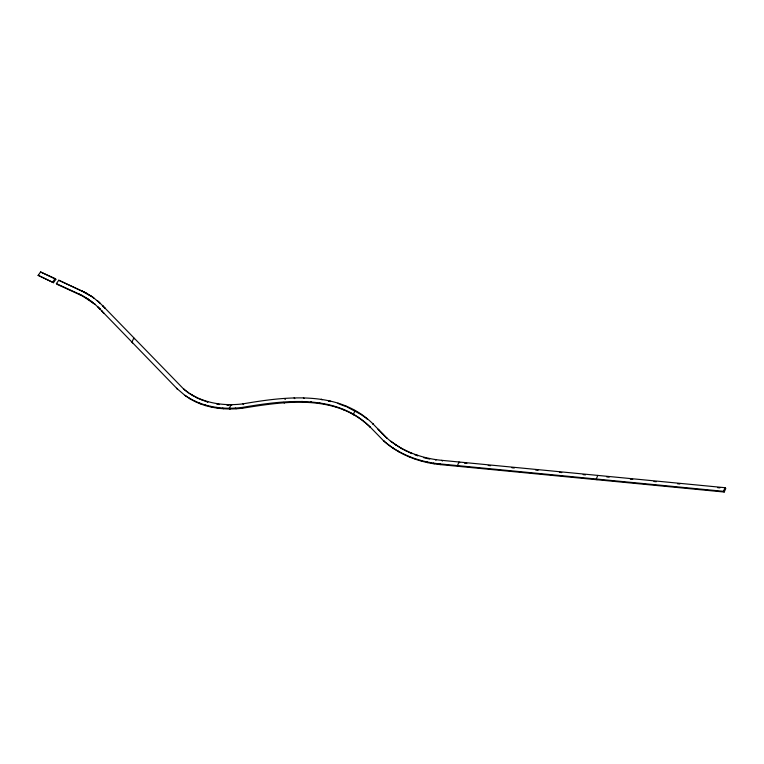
<?xml version="1.0" encoding="UTF-8"?>
<svg xmlns="http://www.w3.org/2000/svg" width="764" height="764" viewBox="0 0 764 764"><rect width="100%" height="100%" fill="white"/><g stroke="black" fill="none" stroke-linecap="round" stroke-linejoin="round"><path stroke-width="1.15" d="M597.83 475.409L596.245 479.009L596.971 479.735M725.074 487.709L725.8 488.435L724.215 492.035L723.489 491.309L725.074 487.709L441.697 460.329C423.457 458.572 405.407 452.45 390.767 441.239L401.262 448.449L411.08 453.281M38.2 275.365L40.568 271.965L55.132 278.583L55.858 279.299L53.49 282.699L38.2 275.365L53.49 282.699M52.764 281.973L55.132 278.583M56.402 283.625L81.748 295.248L88.299 299.125L95.042 304.378L82.474 295.964L57.128 284.351L56.402 283.625L58.771 280.235L86.533 293.156L93.093 297.377L99.836 302.974L97.171 300.558L97.897 301.283M187.667 392.123L188.393 392.849L183.494 388.886C199.729 402.657 222.209 406.515 242.866 403.869C286.137 396.449 339.073 389.736 373.357 424.259L372.631 423.533L387.004 438.269L378.056 429.225L378.782 429.951M364.562 422.177C330.268 394.386 282.651 401.759 242.646 408.196C222.821 410.593 201.18 407.67 184.955 395.322C201.343 406.887 222.343 409.905 241.921 407.47C284.466 400.24 336.657 393.25 370.416 427.277L363.826 421.451M226.994 405.235L229.009 405.302M464.493 463.185L466.861 463.414M488.215 465.477L490.593 465.706M511.947 467.769L514.315 467.998M535.679 470.061L538.047 470.29M559.401 472.353L561.779 472.582M583.133 474.645L585.501 474.874M606.807 476.937L609.156 477.166M630.367 479.209L632.726 479.439M653.927 481.492L656.286 481.712M677.496 483.765L679.855 483.994M717.549 487.633L719.908 487.862M724.215 492.035L440.799 464.646C419.866 462.64 399.028 454.943 383.394 440.608C399.037 454.427 419.455 461.972 440.074 463.92L723.489 491.309M216.814 404.156L219.096 404.557L218.37 403.831M328.424 401.138L330.554 401.558L329.828 400.833M423.59 457.636L428.671 458.858M198.621 398.684L207.903 402.17L207.178 401.453M339.846 404.271L346.531 406.763L345.796 406.047M414.842 454.761L417.688 455.822L416.963 455.105M55.858 279.299L40.568 271.965M90.964 295.897L91.699 296.623L82.588 291.437L58.771 280.235M347.582 407.269L360.875 414.374L367.36 419.044L366.634 418.319M189.291 393.422L197.618 398.245L196.892 397.528M92.406 297.12L93.829 298.103L93.093 297.377M185.681 396.048L176.646 388.284L177.382 389.01L101.469 310.633L103.818 313.269L103.083 312.543M386.278 437.543L391.493 441.964M94.316 303.652L100.504 309.516L98.021 307.013L98.747 307.739M184.22 389.611L102.787 305.848L105.251 308.475L104.525 307.749M99.11 302.257L103.512 306.574M384.12 441.334L369.69 426.551M459.747 462.726L459.011 462L457.426 465.601L458.152 466.327M441.697 460.329L442.432 461.045M440.074 463.92L440.799 464.646M435.232 459.517L435.957 460.243M428.957 458.381L429.683 459.107M433.494 463.099L434.219 463.824M427.066 461.943L427.802 462.659M420.83 460.434L421.566 461.15M411.261 452.966L411.987 453.692M414.795 458.581L415.521 459.307M405.779 450.502L406.515 451.228M400.537 447.723L401.262 448.449M408.96 456.394L409.695 457.12M395.523 444.638L396.249 445.355M403.354 453.873L404.08 454.599M382.057 433.551L382.783 434.277M397.987 451.027L398.712 451.753M360.15 413.649L360.875 414.374M392.858 447.866L393.584 448.592M355.757 411.366L355.031 410.64L353.35 414.451L354.076 415.177M353.188 409.552L353.923 410.278M387.988 444.39L388.714 445.116M357.495 416.896L358.221 417.621M350.695 412.894L351.43 413.62M338.003 403.134L338.729 403.86M343.475 409.466L344.211 410.192M335.864 406.62L336.59 407.346M327.88 404.376L328.606 405.101M321.31 399.161L322.036 399.878M319.562 402.733L320.288 403.459M310.938 401.711L311.674 402.437M303.394 397.691L304.12 398.416M302.057 401.31L302.783 402.036M294.064 397.91L294.789 398.636M292.946 401.52L293.672 402.246M284.59 398.76L285.316 399.486M283.645 402.351L284.37 403.077M242.866 403.869L243.592 404.595M241.921 407.47L242.646 408.196M235.398 408.072L236.124 408.797M231.769 405.35L231.043 404.624L229.448 408.253L230.174 408.969M230.298 404.653L231.034 405.369M228.999 408.262L229.725 408.988M222.744 408.043L223.47 408.769M216.661 407.422L217.396 408.148M210.778 406.391L211.504 407.116M201.916 399.677L202.641 400.403M205.105 404.958L205.831 405.684M192.136 395.007L192.872 395.723M199.662 403.125L200.397 403.85M134.483 338.805L133.757 338.08L131.924 342.234L132.649 342.96M88.777 294.493L89.503 295.219M86.533 293.156L87.258 293.882M194.486 400.899L195.212 401.625M84.221 291.896L84.957 292.622M81.863 290.712L82.588 291.437M189.567 398.302L190.293 399.028M92.368 302.076L93.103 302.802M90.362 300.567L91.088 301.293M88.299 299.125L89.025 299.851M86.17 297.759L86.895 298.485M83.983 296.47L84.709 297.186M81.748 295.248L82.474 295.964M79.446 294.092L80.182 294.818M99.778 308.79L102.195 311.359"/></g></svg>
